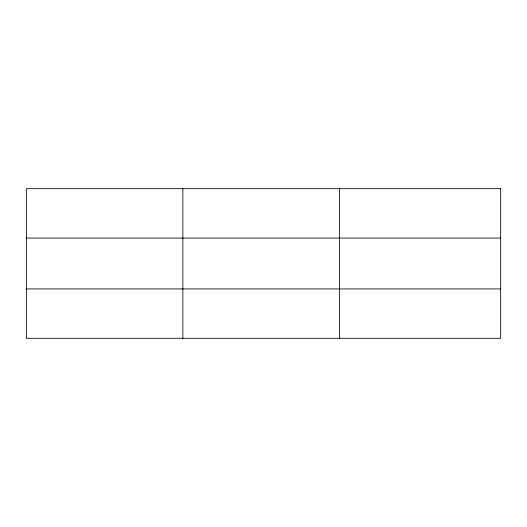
<?xml version="1.0" encoding="UTF-8"?>
<svg xmlns="http://www.w3.org/2000/svg" width="527" height="527" viewBox="0 0 527 527"><rect width="100%" height="100%" fill="white"/><g stroke="black" fill="none" stroke-linecap="round" stroke-linejoin="round"><path stroke-width="0.79" d="M182.869 338.308L182.869 188.692M339.388 338.308L339.388 188.692M26.35 238.066L500.65 238.066M26.35 288.934L500.65 288.934M500.65 188.692L500.65 338.308L26.35 338.308L26.35 188.692L500.65 188.692"/></g></svg>
